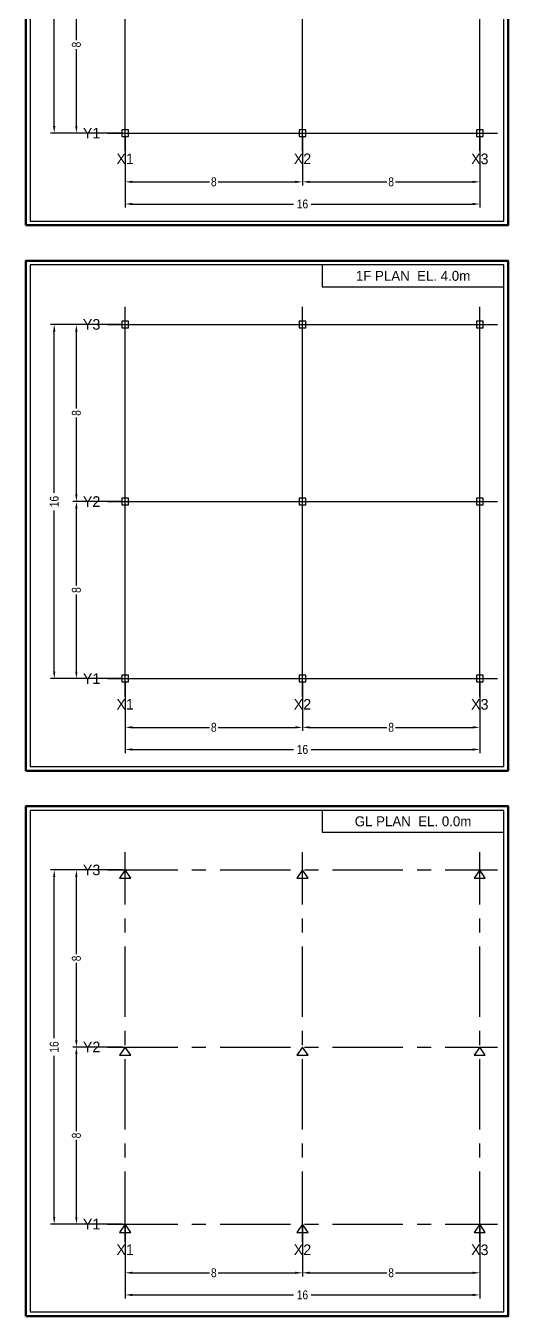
# Model space of a CAD drawing. Header units: metres. Extents: x -4.5 to 67.2, y -4.2 to 92.8.
# Drawn here: x -4.5 to 17.3, y -4.2 to 54.1 of the extents above; entities that cross this region are included whole.
import ezdxf
from ezdxf.enums import TextEntityAlignment as Align

# ---------------------------------------------------------------- set-up
doc = ezdxf.new("R2010")
doc.units = ezdxf.units.M
doc.linetypes.add('CENTER', pattern=[5.08, 3.175, -0.635, 0.635, -0.635])
for name, color, linetype in [('1F_BEAM', 3, 'Continuous'), ('1F_COL', 1, 'Continuous'), ('1F_DIM', 2, 'Continuous'), ('1F_FRAME', 5, 'Continuous'), ('1F_GRID', 8, 'Continuous'), ('1F_TEXT', 7, 'Continuous'), ('2F_BEAM', 3, 'Continuous'), ('2F_COL', 1, 'Continuous'), ('2F_DIM', 2, 'Continuous'), ('2F_FRAME', 5, 'Continuous'), ('2F_GRID', 8, 'Continuous'), ('2F_TEXT', 7, 'Continuous'), ('GL_COL', 1, 'Continuous'), ('GL_DIM', 2, 'Continuous'), ('GL_FRAME', 5, 'Continuous'), ('GL_GRID', 8, 'Continuous'), ('GL_TEXT', 7, 'Continuous')]:
    doc.layers.add(name, color=color, linetype=linetype)
doc.styles.add('OpenSansCondensed-Light', font='OpenSansCondensed-Light.ttf')
doc.dimstyles.new('STRUCT_DIM', dxfattribs={"dimtxt": 0.4, "dimasz": 0.32, "dimexe": 0.16, "dimexo": 0.12, "dimgap": 0.12, "dimtad": 1, "dimdsep": 46, "dimcen": 2.5, "dimclrt": 2, "dimazin": 3, "dimtfac": 1, "dimtmove": 0, "dimatfit": 3})

# ---------------------------------------------------------------- blocks, each defined once
blk = doc.blocks.new('_CLOSEDFILLED')
at = {"color": 0, "linetype": 'BYBLOCK'}
blk.add_solid([(-1, 0.16), (0, 0), (-1, -0.16)], dxfattribs=at)
blk = doc.blocks.new('*D1')
for p, q in [((0, -0.12), (0, -2.36)), ((8, -0.12), (8, -2.36)), ((0.32, -2.2), (3.8, -2.2)), ((4.2, -2.2), (7.68, -2.2))]:
    blk.add_line(p, q)
at = {"layer": 'Defpoints'}
for p in [(0, 0), (8, 0), (0, -2.2)]:
    blk.add_point(p, dxfattribs=at)
at = {"layer": 'GL_DIM', "xscale": 0.32000000000000006, "yscale": 0.32000000000000006, "rotation": 180}
blk.add_blockref('_CLOSEDFILLED', (0, -2.2), dxfattribs=at)
at = {"layer": 'GL_DIM', "xscale": 0.32000000000000006, "yscale": 0.32000000000000006}
blk.add_blockref('_CLOSEDFILLED', (8, -2.2), dxfattribs=at)
at = {"layer": 'GL_DIM', "color": 2, "insert": (4, -2.2), "char_height": 0.4, "attachment_point": 5, "style": 'OpenSansCondensed-Light'}
blk.add_mtext('8', dxfattribs=at)
blk = doc.blocks.new('*D2')
for p, q in [((8, -0.12), (8, -2.36)), ((16, -0.12), (16, -2.36)), ((8.32, -2.2), (11.8, -2.2)), ((12.2, -2.2), (15.68, -2.2))]:
    blk.add_line(p, q)
at = {"layer": 'Defpoints'}
for p in [(8, 0), (16, 0), (8, -2.2)]:
    blk.add_point(p, dxfattribs=at)
at = {"layer": 'GL_DIM', "xscale": 0.32000000000000006, "yscale": 0.32000000000000006, "rotation": 180}
blk.add_blockref('_CLOSEDFILLED', (8, -2.2), dxfattribs=at)
at = {"layer": 'GL_DIM', "xscale": 0.32000000000000006, "yscale": 0.32000000000000006}
blk.add_blockref('_CLOSEDFILLED', (16, -2.2), dxfattribs=at)
at = {"layer": 'GL_DIM', "color": 2, "insert": (12, -2.2), "char_height": 0.4, "attachment_point": 5, "style": 'OpenSansCondensed-Light'}
blk.add_mtext('8', dxfattribs=at)
blk = doc.blocks.new('*D3')
for p, q in [((0, -0.12), (0, -3.36)), ((16, -0.12), (16, -3.36)), ((0.32, -3.2), (7.6, -3.2)), ((8.4, -3.2), (15.68, -3.2))]:
    blk.add_line(p, q)
at = {"layer": 'Defpoints'}
for p in [(0, 0), (16, 0), (0, -3.2)]:
    blk.add_point(p, dxfattribs=at)
at = {"layer": 'GL_DIM', "xscale": 0.32000000000000006, "yscale": 0.32000000000000006, "rotation": 180}
blk.add_blockref('_CLOSEDFILLED', (0, -3.2), dxfattribs=at)
at = {"layer": 'GL_DIM', "xscale": 0.32000000000000006, "yscale": 0.32000000000000006}
blk.add_blockref('_CLOSEDFILLED', (16, -3.2), dxfattribs=at)
at = {"layer": 'GL_DIM', "color": 2, "insert": (8, -3.2), "char_height": 0.4, "attachment_point": 5, "style": 'OpenSansCondensed-Light'}
blk.add_mtext('16', dxfattribs=at)
blk = doc.blocks.new('*D4')
for p, q in [((-0.12, 8), (-2.36, 8)), ((-2.2, 4.2), (-2.2, 7.68)), ((-2.2, 0.32), (-2.2, 3.8)), ((-0.12, 0), (-2.36, 0))]:
    blk.add_line(p, q)
at = {"layer": 'Defpoints'}
for p in [(0, 8), (-2.2, 0), (0, 0)]:
    blk.add_point(p, dxfattribs=at)
at = {"layer": 'GL_DIM', "xscale": 0.32000000000000006, "yscale": 0.32000000000000006}
for p, rotation in [((-2.2, 8), 90), ((-2.2, 0), 270)]:
    blk.add_blockref('_CLOSEDFILLED', p, dxfattribs=dict(at, rotation=rotation))
at = {"layer": 'GL_DIM', "color": 2, "insert": (-2.2, 4), "char_height": 0.4, "attachment_point": 5, "rotation": 90, "style": 'OpenSansCondensed-Light'}
blk.add_mtext('8', dxfattribs=at)
blk = doc.blocks.new('*D5')
for p, q in [((-0.12, 16), (-2.36, 16)), ((-2.2, 12.2), (-2.2, 15.68)), ((-2.2, 8.32), (-2.2, 11.8)), ((-0.12, 8), (-2.36, 8))]:
    blk.add_line(p, q)
at = {"layer": 'Defpoints'}
for p in [(0, 16), (-2.2, 8), (0, 8)]:
    blk.add_point(p, dxfattribs=at)
at = {"layer": 'GL_DIM', "xscale": 0.32000000000000006, "yscale": 0.32000000000000006}
for p, rotation in [((-2.2, 16), 90), ((-2.2, 8), 270)]:
    blk.add_blockref('_CLOSEDFILLED', p, dxfattribs=dict(at, rotation=rotation))
at = {"layer": 'GL_DIM', "color": 2, "insert": (-2.2, 12), "char_height": 0.4, "attachment_point": 5, "rotation": 90, "style": 'OpenSansCondensed-Light'}
blk.add_mtext('8', dxfattribs=at)
blk = doc.blocks.new('*D6')
for p, q in [((-0.12, 16), (-3.36, 16)), ((-3.2, 8.4), (-3.2, 15.68)), ((-3.2, 0.32), (-3.2, 7.6)), ((-0.12, 0), (-3.36, 0))]:
    blk.add_line(p, q)
at = {"layer": 'Defpoints'}
for p in [(0, 16), (-3.2, 0), (0, 0)]:
    blk.add_point(p, dxfattribs=at)
at = {"layer": 'GL_DIM', "xscale": 0.32000000000000006, "yscale": 0.32000000000000006}
for p, rotation in [((-3.2, 16), 90), ((-3.2, 0), 270)]:
    blk.add_blockref('_CLOSEDFILLED', p, dxfattribs=dict(at, rotation=rotation))
at = {"layer": 'GL_DIM', "color": 2, "insert": (-3.2, 8), "char_height": 0.4, "attachment_point": 5, "rotation": 90, "style": 'OpenSansCondensed-Light'}
blk.add_mtext('16', dxfattribs=at)
blk = doc.blocks.new('*D7')
for p, q in [((0, 24.52), (0, 22.28)), ((8, 24.52), (8, 22.28)), ((0.32, 22.44), (3.8, 22.44)), ((4.2, 22.44), (7.68, 22.44))]:
    blk.add_line(p, q)
at = {"layer": 'Defpoints'}
for p in [(0, 24.64), (8, 24.64), (0, 22.44)]:
    blk.add_point(p, dxfattribs=at)
at = {"layer": '1F_DIM', "xscale": 0.32000000000000006, "yscale": 0.32000000000000006, "rotation": 180}
blk.add_blockref('_CLOSEDFILLED', (0, 22.44), dxfattribs=at)
at = {"layer": '1F_DIM', "xscale": 0.32000000000000006, "yscale": 0.32000000000000006}
blk.add_blockref('_CLOSEDFILLED', (8, 22.44), dxfattribs=at)
at = {"layer": '1F_DIM', "color": 2, "insert": (4, 22.44), "char_height": 0.4, "attachment_point": 5, "style": 'OpenSansCondensed-Light'}
blk.add_mtext('8', dxfattribs=at)
blk = doc.blocks.new('*D8')
for p, q in [((8, 24.52), (8, 22.28)), ((16, 24.52), (16, 22.28)), ((8.32, 22.44), (11.8, 22.44)), ((12.2, 22.44), (15.68, 22.44))]:
    blk.add_line(p, q)
at = {"layer": 'Defpoints'}
for p in [(8, 24.64), (16, 24.64), (8, 22.44)]:
    blk.add_point(p, dxfattribs=at)
at = {"layer": '1F_DIM', "xscale": 0.32000000000000006, "yscale": 0.32000000000000006, "rotation": 180}
blk.add_blockref('_CLOSEDFILLED', (8, 22.44), dxfattribs=at)
at = {"layer": '1F_DIM', "xscale": 0.32000000000000006, "yscale": 0.32000000000000006}
blk.add_blockref('_CLOSEDFILLED', (16, 22.44), dxfattribs=at)
at = {"layer": '1F_DIM', "color": 2, "insert": (12, 22.44), "char_height": 0.4, "attachment_point": 5, "style": 'OpenSansCondensed-Light'}
blk.add_mtext('8', dxfattribs=at)
blk = doc.blocks.new('*D9')
for p, q in [((0, 24.52), (0, 21.28)), ((16, 24.52), (16, 21.28)), ((0.32, 21.44), (7.6, 21.44)), ((8.4, 21.44), (15.68, 21.44))]:
    blk.add_line(p, q)
at = {"layer": 'Defpoints'}
for p in [(0, 24.64), (16, 24.64), (0, 21.44)]:
    blk.add_point(p, dxfattribs=at)
at = {"layer": '1F_DIM', "xscale": 0.32000000000000006, "yscale": 0.32000000000000006, "rotation": 180}
blk.add_blockref('_CLOSEDFILLED', (0, 21.44), dxfattribs=at)
at = {"layer": '1F_DIM', "xscale": 0.32000000000000006, "yscale": 0.32000000000000006}
blk.add_blockref('_CLOSEDFILLED', (16, 21.44), dxfattribs=at)
at = {"layer": '1F_DIM', "color": 2, "insert": (8, 21.44), "char_height": 0.4, "attachment_point": 5, "style": 'OpenSansCondensed-Light'}
blk.add_mtext('16', dxfattribs=at)
blk = doc.blocks.new('*D10')
for p, q in [((-0.12, 32.64), (-2.36, 32.64)), ((-2.2, 28.84), (-2.2, 32.32)), ((-2.2, 24.96), (-2.2, 28.44)), ((-0.12, 24.64), (-2.36, 24.64))]:
    blk.add_line(p, q)
at = {"layer": 'Defpoints'}
for p in [(0, 32.64), (-2.2, 24.64), (0, 24.64)]:
    blk.add_point(p, dxfattribs=at)
at = {"layer": '1F_DIM', "xscale": 0.32000000000000006, "yscale": 0.32000000000000006}
for p, rotation in [((-2.2, 32.64), 90), ((-2.2, 24.64), 270)]:
    blk.add_blockref('_CLOSEDFILLED', p, dxfattribs=dict(at, rotation=rotation))
at = {"layer": '1F_DIM', "color": 2, "insert": (-2.2, 28.64), "char_height": 0.4, "attachment_point": 5, "rotation": 90, "style": 'OpenSansCondensed-Light'}
blk.add_mtext('8', dxfattribs=at)
blk = doc.blocks.new('*D11')
for p, q in [((-0.12, 40.64), (-2.36, 40.64)), ((-2.2, 36.84), (-2.2, 40.32)), ((-2.2, 32.96), (-2.2, 36.44)), ((-0.12, 32.64), (-2.36, 32.64))]:
    blk.add_line(p, q)
at = {"layer": 'Defpoints'}
for p in [(0, 40.64), (-2.2, 32.64), (0, 32.64)]:
    blk.add_point(p, dxfattribs=at)
at = {"layer": '1F_DIM', "xscale": 0.32000000000000006, "yscale": 0.32000000000000006}
for p, rotation in [((-2.2, 40.64), 90), ((-2.2, 32.64), 270)]:
    blk.add_blockref('_CLOSEDFILLED', p, dxfattribs=dict(at, rotation=rotation))
at = {"layer": '1F_DIM', "color": 2, "insert": (-2.2, 36.64), "char_height": 0.4, "attachment_point": 5, "rotation": 90, "style": 'OpenSansCondensed-Light'}
blk.add_mtext('8', dxfattribs=at)
blk = doc.blocks.new('*D12')
for p, q in [((-0.12, 40.64), (-3.36, 40.64)), ((-3.2, 33.04), (-3.2, 40.32)), ((-3.2, 24.96), (-3.2, 32.24)), ((-0.12, 24.64), (-3.36, 24.64))]:
    blk.add_line(p, q)
at = {"layer": 'Defpoints'}
for p in [(0, 40.64), (-3.2, 24.64), (0, 24.64)]:
    blk.add_point(p, dxfattribs=at)
at = {"layer": '1F_DIM', "xscale": 0.32000000000000006, "yscale": 0.32000000000000006}
for p, rotation in [((-3.2, 40.64), 90), ((-3.2, 24.64), 270)]:
    blk.add_blockref('_CLOSEDFILLED', p, dxfattribs=dict(at, rotation=rotation))
at = {"layer": '1F_DIM', "color": 2, "insert": (-3.2, 32.64), "char_height": 0.4, "attachment_point": 5, "rotation": 90, "style": 'OpenSansCondensed-Light'}
blk.add_mtext('16', dxfattribs=at)
blk = doc.blocks.new('*D13')
for p, q in [((0, 49.16), (0, 46.92)), ((8, 49.16), (8, 46.92)), ((0.32, 47.08), (3.8, 47.08)), ((4.2, 47.08), (7.68, 47.08))]:
    blk.add_line(p, q)
at = {"layer": 'Defpoints'}
for p in [(0, 49.28), (8, 49.28), (0, 47.08)]:
    blk.add_point(p, dxfattribs=at)
at = {"layer": '2F_DIM', "xscale": 0.32000000000000006, "yscale": 0.32000000000000006, "rotation": 180}
blk.add_blockref('_CLOSEDFILLED', (0, 47.08), dxfattribs=at)
at = {"layer": '2F_DIM', "xscale": 0.32000000000000006, "yscale": 0.32000000000000006}
blk.add_blockref('_CLOSEDFILLED', (8, 47.08), dxfattribs=at)
at = {"layer": '2F_DIM', "color": 2, "insert": (4, 47.08), "char_height": 0.4, "attachment_point": 5, "style": 'OpenSansCondensed-Light'}
blk.add_mtext('8', dxfattribs=at)
blk = doc.blocks.new('*D14')
for p, q in [((8, 49.16), (8, 46.92)), ((16, 49.16), (16, 46.92)), ((8.32, 47.08), (11.8, 47.08)), ((12.2, 47.08), (15.68, 47.08))]:
    blk.add_line(p, q)
at = {"layer": 'Defpoints'}
for p in [(8, 49.28), (16, 49.28), (8, 47.08)]:
    blk.add_point(p, dxfattribs=at)
at = {"layer": '2F_DIM', "xscale": 0.32000000000000006, "yscale": 0.32000000000000006, "rotation": 180}
blk.add_blockref('_CLOSEDFILLED', (8, 47.08), dxfattribs=at)
at = {"layer": '2F_DIM', "xscale": 0.32000000000000006, "yscale": 0.32000000000000006}
blk.add_blockref('_CLOSEDFILLED', (16, 47.08), dxfattribs=at)
at = {"layer": '2F_DIM', "color": 2, "insert": (12, 47.08), "char_height": 0.4, "attachment_point": 5, "style": 'OpenSansCondensed-Light'}
blk.add_mtext('8', dxfattribs=at)
blk = doc.blocks.new('*D15')
for p, q in [((0, 49.16), (0, 45.92)), ((16, 49.16), (16, 45.92)), ((0.32, 46.08), (7.6, 46.08)), ((8.4, 46.08), (15.68, 46.08))]:
    blk.add_line(p, q)
at = {"layer": 'Defpoints'}
for p in [(0, 49.28), (16, 49.28), (0, 46.08)]:
    blk.add_point(p, dxfattribs=at)
at = {"layer": '2F_DIM', "xscale": 0.32000000000000006, "yscale": 0.32000000000000006, "rotation": 180}
blk.add_blockref('_CLOSEDFILLED', (0, 46.08), dxfattribs=at)
at = {"layer": '2F_DIM', "xscale": 0.32000000000000006, "yscale": 0.32000000000000006}
blk.add_blockref('_CLOSEDFILLED', (16, 46.08), dxfattribs=at)
at = {"layer": '2F_DIM', "color": 2, "insert": (8, 46.08), "char_height": 0.4, "attachment_point": 5, "style": 'OpenSansCondensed-Light'}
blk.add_mtext('16', dxfattribs=at)
blk = doc.blocks.new('*D16')
for p, q in [((-0.12, 57.28), (-2.36, 57.28)), ((-2.2, 53.48), (-2.2, 56.96)), ((-2.2, 49.6), (-2.2, 53.08)), ((-0.12, 49.28), (-2.36, 49.28))]:
    blk.add_line(p, q)
at = {"layer": 'Defpoints'}
for p in [(0, 57.28), (-2.2, 49.28), (0, 49.28)]:
    blk.add_point(p, dxfattribs=at)
at = {"layer": '2F_DIM', "xscale": 0.32000000000000006, "yscale": 0.32000000000000006}
for p, rotation in [((-2.2, 57.28), 90), ((-2.2, 49.28), 270)]:
    blk.add_blockref('_CLOSEDFILLED', p, dxfattribs=dict(at, rotation=rotation))
at = {"layer": '2F_DIM', "color": 2, "insert": (-2.2, 53.28), "char_height": 0.4, "attachment_point": 5, "rotation": 90, "style": 'OpenSansCondensed-Light'}
blk.add_mtext('8', dxfattribs=at)
blk = doc.blocks.new('*D18')
for p, q in [((-0.12, 65.28), (-3.36, 65.28)), ((-3.2, 57.68), (-3.2, 64.96)), ((-3.2, 49.6), (-3.2, 56.88)), ((-0.12, 49.28), (-3.36, 49.28))]:
    blk.add_line(p, q)
at = {"layer": 'Defpoints'}
for p in [(0, 65.28), (-3.2, 49.28), (0, 49.28)]:
    blk.add_point(p, dxfattribs=at)
at = {"layer": '2F_DIM', "xscale": 0.32000000000000006, "yscale": 0.32000000000000006}
for p, rotation in [((-3.2, 65.28), 90), ((-3.2, 49.28), 270)]:
    blk.add_blockref('_CLOSEDFILLED', p, dxfattribs=dict(at, rotation=rotation))
at = {"layer": '2F_DIM', "color": 2, "insert": (-3.2, 57.28), "char_height": 0.4, "attachment_point": 5, "rotation": 90, "style": 'OpenSansCondensed-Light'}
blk.add_mtext('16', dxfattribs=at)

msp = doc.modelspace()

# ---------------------------------------------------------------- linework, layer by layer
at = {"layer": '1F_BEAM'}
for p, q in [((0, 40.64), (8, 40.64)), ((0, 32.64), (0, 40.64)), ((8, 40.64), (16, 40.64)), ((8, 32.64), (8, 40.64)), ((16, 32.64), (16, 40.64)), ((0, 32.64), (8, 32.64)), ((0, 24.64), (0, 32.64)), ((8, 32.64), (16, 32.64)), ((8, 24.64), (8, 32.64)), ((16, 24.64), (16, 32.64)), ((0, 24.64), (8, 24.64)), ((8, 24.64), (16, 24.64))]:
    msp.add_line(p, q, dxfattribs=at)
at = {"layer": '1F_COL'}
for points in [[(-0.15, 40.49), (0.15, 40.49), (0.15, 40.79), (-0.15, 40.79)], [(7.85, 40.49), (8.15, 40.49), (8.15, 40.79), (7.85, 40.79)], [(15.85, 40.49), (16.15, 40.49), (16.15, 40.79), (15.85, 40.79)], [(-0.15, 32.49), (0.15, 32.49), (0.15, 32.79), (-0.15, 32.79)], [(7.85, 32.49), (8.15, 32.49), (8.15, 32.79), (7.85, 32.79)], [(15.85, 32.49), (16.15, 32.49), (16.15, 32.79), (15.85, 32.79)], [(-0.15, 24.49), (0.15, 24.49), (0.15, 24.79), (-0.15, 24.79)], [(7.85, 24.49), (8.15, 24.49), (8.15, 24.79), (7.85, 24.79)], [(15.85, 24.49), (16.15, 24.49), (16.15, 24.79), (15.85, 24.79)]]:
    msp.add_lwpolyline(points, close=True, dxfattribs=at)
at = {"layer": '1F_FRAME', "lineweight": 50}
msp.add_lwpolyline([(-4.48, 20.48), (17.28, 20.48), (17.28, 43.52), (-4.48, 43.52)], close=True, dxfattribs=at)
at = {"layer": '1F_FRAME', "lineweight": 25}
msp.add_lwpolyline([(-4.288, 20.672), (17.088, 20.672), (17.088, 43.328), (-4.288, 43.328)], close=True, dxfattribs=at)
at = {"layer": '1F_FRAME'}
msp.add_lwpolyline([(8.8896, 42.3424), (17.088, 42.3424), (17.088, 43.328), (8.8896, 43.328)], close=True, dxfattribs=at)
at = {"layer": '1F_GRID', "linetype": 'CENTER'}
for p, q in [((0, 23.84), (0, 41.44)), ((8, 23.84), (8, 41.44)), ((16, 23.84), (16, 41.44)), ((-0.8, 40.64), (16.8, 40.64)), ((-0.8, 32.64), (16.8, 32.64)), ((-0.8, 24.64), (16.8, 24.64))]:
    msp.add_line(p, q, dxfattribs=at)
at = {"layer": '2F_BEAM'}
for p, q in [((0, 49.28), (0, 57.28)), ((8, 49.28), (8, 57.28)), ((16, 49.28), (16, 57.28)), ((0, 49.28), (8, 49.28)), ((8, 49.28), (16, 49.28))]:
    msp.add_line(p, q, dxfattribs=at)
at = {"layer": '2F_COL'}
for points in [[(-0.15, 49.13), (0.15, 49.13), (0.15, 49.43), (-0.15, 49.43)], [(7.85, 49.13), (8.15, 49.13), (8.15, 49.43), (7.85, 49.43)], [(15.85, 49.13), (16.15, 49.13), (16.15, 49.43), (15.85, 49.43)]]:
    msp.add_lwpolyline(points, close=True, dxfattribs=at)
at = {"layer": '2F_FRAME', "lineweight": 50}
msp.add_lwpolyline([(-4.48, 45.12), (17.28, 45.12), (17.28, 68.16), (-4.48, 68.16)], close=True, dxfattribs=at)
at = {"layer": '2F_FRAME', "lineweight": 25}
msp.add_lwpolyline([(-4.288, 45.312), (17.088, 45.312), (17.088, 67.968), (-4.288, 67.968)], close=True, dxfattribs=at)
at = {"layer": '2F_GRID', "linetype": 'CENTER'}
for p, q in [((0, 48.48), (0, 66.08)), ((8, 48.48), (8, 66.08)), ((16, 48.48), (16, 66.08)), ((-0.8, 49.28), (16.8, 49.28))]:
    msp.add_line(p, q, dxfattribs=at)
at = {"layer": 'GL_COL', "color": 6}
for points in [[(0, 16), (-0.25, 15.625), (0.25, 15.625)], [(8, 16), (7.75, 15.625), (8.25, 15.625)], [(16, 16), (15.75, 15.625), (16.25, 15.625)], [(0, 8), (-0.25, 7.625), (0.25, 7.625)], [(8, 8), (7.75, 7.625), (8.25, 7.625)], [(16, 8), (15.75, 7.625), (16.25, 7.625)], [(0, 0), (-0.25, -0.375), (0.25, -0.375)], [(8, 0), (7.75, -0.375), (8.25, -0.375)], [(16, 0), (15.75, -0.375), (16.25, -0.375)]]:
    msp.add_lwpolyline(points, close=True, dxfattribs=at)
at = {"layer": 'GL_FRAME', "lineweight": 50}
msp.add_lwpolyline([(-4.48, -4.16), (17.28, -4.16), (17.28, 18.88), (-4.48, 18.88)], close=True, dxfattribs=at)
at = {"layer": 'GL_FRAME', "lineweight": 25}
msp.add_lwpolyline([(-4.288, -3.968), (17.088, -3.968), (17.088, 18.688), (-4.288, 18.688)], close=True, dxfattribs=at)
at = {"layer": 'GL_FRAME'}
msp.add_lwpolyline([(8.8896, 17.7024), (17.088, 17.7024), (17.088, 18.688), (8.8896, 18.688)], close=True, dxfattribs=at)
at = {"layer": 'GL_GRID', "linetype": 'CENTER'}
for p, q in [((0, -0.8), (0, 16.8)), ((8, -0.8), (8, 16.8)), ((16, -0.8), (16, 16.8)), ((-0.8, 16), (16.8, 16)), ((-0.8, 8), (16.8, 8)), ((-0.8, 0), (16.8, 0))]:
    msp.add_line(p, q, dxfattribs=at)

# ---------------------------------------------------------------- texts
at = {"layer": '1F_TEXT', "color": 7}
msp.add_text('1F PLAN  EL. 4.0m', height=0.448, dxfattribs=at).set_placement((12.9888, 42.8352), align=Align.MIDDLE_CENTER)
at = {"layer": '1F_TEXT', "color": 2}
for s, p in [('Y3', (-1.12, 40.64)), ('Y2', (-1.12, 32.64)), ('Y1', (-1.12, 24.64))]:
    msp.add_text(s, height=0.48, dxfattribs=at).set_placement(p, align=Align.MIDDLE_RIGHT)
for s, p in [('X1', (0, 23.24)), ('X2', (8, 23.24)), ('X3', (16, 23.24))]:
    msp.add_text(s, height=0.48, dxfattribs=at).set_placement(p, align=Align.CENTER)
at = {"layer": '2F_TEXT', "color": 2}
msp.add_text('Y1', height=0.48, dxfattribs=at).set_placement((-1.12, 49.28), align=Align.MIDDLE_RIGHT)
for s, p in [('X1', (0, 47.88)), ('X2', (8, 47.88)), ('X3', (16, 47.88))]:
    msp.add_text(s, height=0.48, dxfattribs=at).set_placement(p, align=Align.CENTER)
at = {"layer": 'GL_TEXT', "color": 7}
msp.add_text('GL PLAN  EL. 0.0m', height=0.448, dxfattribs=at).set_placement((12.9888, 18.1952), align=Align.MIDDLE_CENTER)
at = {"layer": 'GL_TEXT', "color": 2}
for s, p in [('Y3', (-1.12, 16)), ('Y2', (-1.12, 8)), ('Y1', (-1.12, 0))]:
    msp.add_text(s, height=0.48, dxfattribs=at).set_placement(p, align=Align.MIDDLE_RIGHT)
for s, p in [('X1', (0, -1.4)), ('X2', (8, -1.4)), ('X3', (16, -1.4))]:
    msp.add_text(s, height=0.48, dxfattribs=at).set_placement(p, align=Align.CENTER)

# ---------------------------------------------------------------- dimensions: what is measured, and where the dimension line sits
at = {"layer": '1F_DIM'}
for base, p1, p2, picture, middle in [((-3.2, 24.64), (0, 24.64), (0, 40.64), '*D12', (-3.2, 32.64)), ((-2.2, 32.64), (0, 32.64), (0, 40.64), '*D11', (-2.2, 36.64)), ((-2.2, 24.64), (0, 24.64), (0, 32.64), '*D10', (-2.2, 28.64))]:
    dim = msp.add_linear_dim(base=base, p1=p1, p2=p2, angle=90, dimstyle='STRUCT_DIM', dxfattribs=at)
    dim.commit()
    dim.dimension.update_dxf_attribs({"geometry": picture, "text_midpoint": middle})
for base, p1, p2, picture, middle in [((0, 22.44), (0, 24.64), (8, 24.64), '*D7', (4, 22.44)), ((0, 21.44), (0, 24.64), (16, 24.64), '*D9', (8, 21.44)), ((8, 22.44), (8, 24.64), (16, 24.64), '*D8', (12, 22.44))]:
    dim = msp.add_linear_dim(base=base, p1=p1, p2=p2, dimstyle='STRUCT_DIM', dxfattribs=at)
    dim.commit()
    dim.dimension.update_dxf_attribs({"geometry": picture, "text_midpoint": middle})
at = {"layer": '2F_DIM'}
for base, p2, picture, middle in [((-3.2, 49.28), (0, 65.28), '*D18', (-3.2, 57.28)), ((-2.2, 49.28), (0, 57.28), '*D16', (-2.2, 53.28))]:
    dim = msp.add_linear_dim(base=base, p1=(0, 49.28), p2=p2, angle=90, dimstyle='STRUCT_DIM', dxfattribs=at)
    dim.commit()
    dim.dimension.update_dxf_attribs({"geometry": picture, "text_midpoint": middle})
for base, p1, p2, picture, middle in [((0, 47.08), (0, 49.28), (8, 49.28), '*D13', (4, 47.08)), ((0, 46.08), (0, 49.28), (16, 49.28), '*D15', (8, 46.08)), ((8, 47.08), (8, 49.28), (16, 49.28), '*D14', (12, 47.08))]:
    dim = msp.add_linear_dim(base=base, p1=p1, p2=p2, dimstyle='STRUCT_DIM', dxfattribs=at)
    dim.commit()
    dim.dimension.update_dxf_attribs({"geometry": picture, "text_midpoint": middle})
at = {"layer": 'GL_DIM'}
for base, p1, p2, picture, middle in [((-3.2, 0), (0, 0), (0, 16), '*D6', (-3.2, 8)), ((-2.2, 8), (0, 8), (0, 16), '*D5', (-2.2, 12)), ((-2.2, 0), (0, 0), (0, 8), '*D4', (-2.2, 4))]:
    dim = msp.add_linear_dim(base=base, p1=p1, p2=p2, angle=90, dimstyle='STRUCT_DIM', dxfattribs=at)
    dim.commit()
    dim.dimension.update_dxf_attribs({"geometry": picture, "text_midpoint": middle})
for base, p1, p2, picture, middle in [((0, -2.2), (0, 0), (8, 0), '*D1', (4, -2.2)), ((0, -3.2), (0, 0), (16, 0), '*D3', (8, -3.2)), ((8, -2.2), (8, 0), (16, 0), '*D2', (12, -2.2))]:
    dim = msp.add_linear_dim(base=base, p1=p1, p2=p2, dimstyle='STRUCT_DIM', dxfattribs=at)
    dim.commit()
    dim.dimension.update_dxf_attribs({"geometry": picture, "text_midpoint": middle})

doc.saveas('drawing.dxf')
